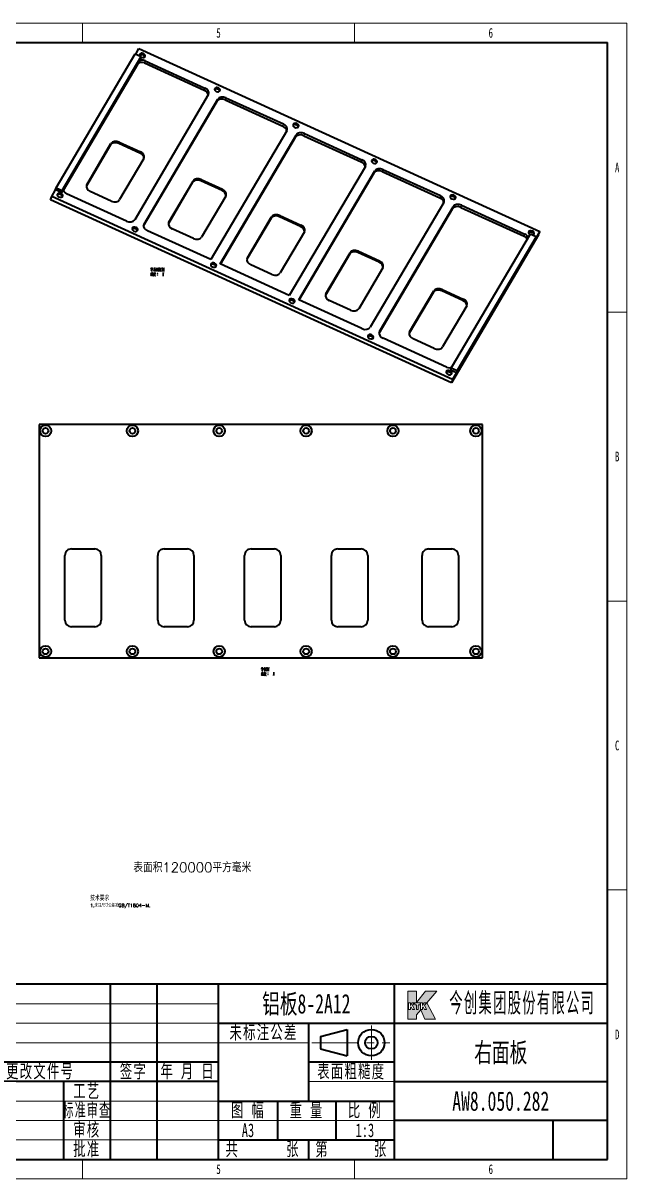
# Model space of a CAD drawing. Header units: millimetres. Extents: x -631 to 3210, y -446 to 2288.
# Drawn here: x 164 to 630, y 476 to 1366 of the extents above; entities that cross this region are included whole.
import ezdxf
from ezdxf.enums import TextEntityAlignment as Align

# ---------------------------------------------------------------- set-up
doc = ezdxf.new("R2010")
doc.units = ezdxf.units.MM
doc.linetypes.add('点画线', pattern=[18, 12, -2, 2, -2])
doc.layers.get('0').update_dxf_attribs({"lineweight": 18})
for name, color, linetype, lineweight in [('中心线层', 1, '点画线', 18), ('尺寸线层', 3, 'Continuous', 18), ('文本层', 3, 'Continuous', 18), ('粗实线层', 7, 'Continuous', 35), ('细实线层', 7, 'Continuous', 18), ('细线0层', 255, 'Continuous', 18)]:
    doc.layers.add(name, color=color, linetype=linetype, lineweight=lineweight)
doc.styles.add('_CAXA_TXTSTYLE_OVERRID_1', font='', dxfattribs={"width": 0.667, "height": 3.5})
doc.styles.get("Standard").update_dxf_attribs({"font": 'txt.shx', "bigfont": 'gbcbig.shx'})
doc.styles.add('标准', font='', dxfattribs={"width": 0.667})
doc.styles.get('_CAXA_TXTSTYLE_OVERRID_1').set_extended_font_data('仿宋')
doc.styles.get('标准').set_extended_font_data('宋体')

# ---------------------------------------------------------------- blocks, each defined once
blk = doc.blocks.new('*X2')
at = {"layer": '粗实线层'}
for p, q in [((-185, 143.5), (205, 143.5)), ((205, -143.5), (205, 143.5)), ((-185, -143.5), (205, -143.5))]:
    blk.add_line(p, q, dxfattribs=at)
at = {"layer": '细实线层'}
for p, q in [((-210, 148.5), (210, 148.5)), ((70, 148.5), (70, 143.5)), ((140, 148.5), (140, 143.5)), ((210, -148.5), (210, 148.5)), ((210, 148.5), (210, 143.5)), ((210, 74.25), (205, 74.25)), ((210, 0), (205, 0)), ((210, -74.25), (205, -74.25)), ((70, -148.5), (70, -143.5)), ((140, -148.5), (140, -143.5)), ((210, -148.5), (210, -143.5)), ((-210, -148.5), (210, -148.5)), ((210, -148.5), (205, -148.5))]:
    blk.add_line(p, q, dxfattribs=at)
at = {"layer": '尺寸线层', "style": '标准'}
for tag, height, width, p in [('T1', 2.5, 0.667, (-175, 146)), ('T2', 2.5, 0.667, (-105, 146)), ('T3', 2.5, 0.667, (-35, 146)), ('T4', 2.5, 0.667, (35, 146)), ('T5', 2.5, 0.667, (105, 146)), ('T6', 2.5, 0.667, (175, 146)), ('R1', 2.5, 0.667, (207.5, 111.38)), ('SQE', 3.5, 0.667, (-188.18, 80.99)), ('试制车间', 3.5, 0.28375, (-188.18, 73.99)), ('涂装车间（装配）', 3.5, 0.147264, (-188.18, 66.99)), ('涂装车间（涂装）', 3.5, 0.147264, (-188.18, 59.99)), ('国际内装车间', 3.5, 0.189302, (-188.18, 52.99)), ('地铁复合车间', 3.5, 0.186278, (-188.18, 46.02)), ('屏蔽门车间', 3.5, 0.225254, (-188.18, 39.14)), ('R2', 2.5, 0.667, (207.5, 37.12)), ('电器车间', 3.5, 0.292284, (-188.18, 32.21)), ('玻璃钢车间', 3.5, 0.225603, (-188.18, 25.29)), ('城轨内装车间', 3.5, 0.186278, (-188.18, 18.29)), ('不锈钢箱体车间', 3.5, 0.15932, (-188.18, 11.29)), ('门系统总装车间', 3.5, 0.161527, (-188.18, 4.29)), ('座椅厨房车间', 3.5, 0.186516, (-188.18, -2.71)), ('碳钢车间', 3.5, 0.28375, (-188.18, -9.71)), ('铝不锈钢车间', 3.5, 0.186397, (-188.18, -16.71)), ('风挡车间', 3.5, 0.284026, (-188.18, -23.71)), ('风道车间', 3.5, 0.284026, (-188.18, -30.71)), ('动车内装车间', 3.5, 0.186397, (-188.18, -37.71)), ('R3', 2.5, 0.667, (207.5, -37.12)), ('采购部', 3.5, 0.378308, (-188.18, -44.71)), ('检修服务部', 3.5, 0.223014, (-188.18, -51.71)), ('品管部', 3.5, 0.389426, (-188.18, -58.71)), ('生产保障部', 3.5, 0.223356, (-188.18, -65.71)), ('工业化部', 3.5, 0.281557, (-188.18, -72.71)), ('研发部', 3.5, 0.3788, (-188.18, -79.71)), ('旧底图总号', 3, 0.667, (-197.5, -100.5)), ('底图总号', 3, 0.667, (-197.5, -113.5)), ('R4', 2.5, 0.667, (207.5, -111.38)), ('签字', 3, 0.667, (-197.5, -126.5)), ('日期', 3, 0.667, (-197.5, -139.5)), ('B1', 2.5, 0.667, (-175, -146)), ('B2', 2.5, 0.667, (-105, -146)), ('B3', 2.5, 0.667, (-35, -146)), ('B4', 2.5, 0.667, (35, -146)), ('B5', 2.5, 0.667, (105, -146)), ('B6', 2.5, 0.667, (175, -146))]:
    blk.add_attdef(tag, text='', height=height, dxfattribs=dict(at, width=width)).set_placement(p, align=Align.MIDDLE_CENTER)
at = {"layer": '尺寸线层', "style": '标准', "width": 0.667}
blk.add_attdef('图号', text='', height=5.33, rotation=180, dxfattribs=at).set_placement((-160, 138.5), align=Align.MIDDLE_CENTER)
blk = doc.blocks.new('*X3')
at = {"layer": '粗实线层'}
h = blk.add_hatch(color=150, dxfattribs=at)
h.paths.add_polyline_path([(-51.35, 36.06), (-51.35, 40.67), (-51.35, 43.23), (-49.09, 43.23), (-49.09, 40.29), (-46.81, 43.23), (-43.85, 43.23), (-46.43, 40.25), (-44.22, 36.08), (-46.97, 36.08), (-48.02, 38.42), (-49.13, 37.14), (-49.13, 36.06)], flags=0)
h.paths.add_polyline_path([(-50.68, 39.59), (-50.67, 39.61), (-50.23, 40.23), (-49.58, 40.23), (-50.13, 39.6), (-49.61, 38.49), (-50.17, 38.49), (-50.49, 39.18), (-50.68, 38.97), (-50.68, 38.49), (-51.13, 38.49), (-51.13, 39.61), (-51.13, 40.23), (-50.68, 40.23), (-50.68, 39.61)], flags=0)
h.paths.add_polyline_path([(-49.12, 38.49), (-49.12, 39.61), (-49.12, 39.76), (-49.55, 39.76), (-49.55, 40.23), (-48.19, 40.23), (-48.19, 39.76), (-48.65, 39.76), (-48.65, 38.49)], flags=0)
h.paths.add_polyline_path([(-48.03, 38.49), (-48.03, 39.53), (-48.03, 40.23), (-47.58, 40.23), (-47.58, 39.59), (-47.13, 40.23), (-46.48, 40.23), (-47.03, 39.6), (-46.51, 38.49), (-47.07, 38.49), (-47.39, 39.18), (-47.58, 38.97), (-47.58, 38.49)], flags=0)
at = {"layer": '中心线层'}
for p, q in [((-60.71, 25.6), (-60.71, 34.4)), ((-75.97, 30), (-55.97, 30))]:
    blk.add_line(p, q, dxfattribs=at)
at = {"layer": '尺寸线层'}
for p, q in [((-100, 40), (-180, 40)), ((-100, 35), (-180, 35)), ((-100, 30), (-180, 30)), ((-100, 15), (-180, 15)), ((-54.87, 10), (-180, 10)), ((-100, 5), (-180, 5))]:
    blk.add_line(p, q, dxfattribs=at)
at = {"layer": '文本层', "color": 150}
for p, q in [((-51.35, 36.06), (-51.35, 43.23)), ((-51.35, 43.23), (-49.09, 43.23)), ((-49.09, 43.23), (-49.09, 40.29)), ((-49.09, 40.29), (-46.81, 43.23)), ((-46.81, 43.23), (-43.85, 43.23)), ((-46.43, 40.25), (-43.85, 43.23)), ((-51.13, 40.23), (-51.13, 38.49)), ((-51.13, 40.23), (-50.68, 40.23)), ((-50.68, 40.23), (-50.68, 39.59)), ((-50.68, 39.59), (-50.23, 40.23)), ((-50.68, 38.97), (-50.49, 39.18)), ((-50.68, 38.49), (-50.68, 38.97)), ((-50.49, 39.18), (-50.17, 38.49)), ((-50.23, 40.23), (-49.58, 40.23)), ((-50.13, 39.6), (-49.58, 40.23)), ((-49.61, 38.49), (-50.13, 39.6)), ((-49.55, 40.23), (-48.19, 40.23)), ((-49.55, 40.23), (-49.55, 39.76)), ((-49.55, 39.76), (-49.12, 39.76)), ((-49.12, 39.76), (-49.12, 38.49)), ((-48.65, 39.76), (-48.19, 39.76)), ((-48.65, 39.76), (-48.65, 38.49)), ((-48.19, 40.23), (-48.19, 39.76)), ((-48.03, 40.23), (-48.03, 38.49)), ((-48.03, 40.23), (-47.58, 40.23)), ((-47.58, 40.23), (-47.58, 39.59)), ((-47.58, 39.59), (-47.13, 40.23)), ((-47.58, 38.97), (-47.39, 39.18)), ((-47.58, 38.49), (-47.58, 38.97)), ((-47.39, 39.18), (-47.07, 38.49)), ((-47.13, 40.23), (-46.48, 40.23)), ((-47.03, 39.6), (-46.48, 40.23)), ((-46.51, 38.49), (-47.03, 39.6)), ((-46.43, 40.25), (-44.22, 36.08)), ((-51.35, 36.06), (-49.13, 36.06)), ((-51.13, 38.49), (-50.68, 38.49)), ((-50.17, 38.49), (-49.61, 38.49)), ((-49.13, 37.14), (-48.02, 38.42)), ((-49.13, 36.06), (-49.13, 37.14)), ((-49.12, 38.49), (-48.65, 38.49)), ((-48.03, 38.49), (-47.58, 38.49)), ((-48.02, 38.42), (-46.97, 36.08)), ((-47.07, 38.49), (-46.51, 38.49)), ((-46.97, 36.08), (-44.22, 36.08))]:
    blk.add_line(p, q, dxfattribs=at)
at = {"layer": '文本层'}
blk.add_line((-49.13, 36.06), (-49.13, 36.06), dxfattribs=at)
at = {"layer": '粗实线层'}
for p, q in [((0, 45), (-180, 45)), ((-127.87, 45), (-127.87, 0)), ((-115.87, 45), (-115.87, 0)), ((-100, 0), (-100, 45)), ((-54.87, 45), (-54.87, 0)), ((0, 0), (0, 45)), ((-100, 35), (0, 35)), ((-76.87, 35), (-76.87, 15)), ((-73.79, 31.6), (-66.89, 33.4)), ((-66.89, 33.4), (-66.89, 26.6)), ((-73.79, 31.6), (-73.79, 28.4)), ((-73.79, 28.4), (-66.89, 26.6)), ((-100, 25), (-180, 25)), ((-54.87, 25), (-76.87, 25)), ((-100, 20), (-180, 20)), ((-139.87, 20), (-139.87, 0)), ((-54.87, 20), (0, 20)), ((-100, 15), (-54.87, 15)), ((-84.87, 15), (-84.87, 5)), ((-69.87, 15), (-69.87, 5)), ((0, 10), (-54.87, 10)), ((-14.04, 10), (-14.04, 0)), ((-100, 5), (-54.87, 5)), ((-76.87, 5), (-76.87, 0)), ((-180, 0), (0, 0))]:
    blk.add_line(p, q, dxfattribs=at)
for radius in [3.4, 1.6]:
    blk.add_circle((-60.71, 30), radius, dxfattribs=at)
at = {"layer": '细线0层'}
for p, q in [((-100, 30), (-76.87, 30)), ((-54.87, 20), (-76.87, 20))]:
    blk.add_line(p, q, dxfattribs=at)
at = {"layer": '尺寸线层', "insert": (-21.9, 40), "char_height": 5, "width": 42.792, "attachment_point": 5, "style": '_CAXA_TXTSTYLE_OVERRID_1'}
blk.add_mtext('\\T1.1;{\\W0.5;\\C150;今创集团股份有限公司}', dxfattribs=at)
at = {"layer": '尺寸线层', "char_height": 3.5, "attachment_point": 5, "style": '标准'}
for s, insert, width, line_spacing_factor in [('\\T1.1;\\W0.667;未标注公差', (-88.43, 32.5), 38.5655, 0.921667), ('\\T1.1;\\W0.667;更改文件号', (-145.87, 22.5), 60.012, 0.917778), ('\\T1.1;\\W0.667;签字', (-121.87, 22.5), 20.004, 0.921667), ('\\T1.1;\\W0.667;年 月 日', (-107.93, 22.5), 26.4475, 0.921667), ('\\T1.1;\\W0.667;表面粗糙度', (-65.87, 22.5), 36.674, 0.921667), ('\\T1.1;\\W0.667;工艺', (-133.87, 17.5), 20.004, 0.847778), ('\\T1.1;\\W0.667;图 幅', (-92.43, 12.5), 25.2295, 0.917778), ('\\T1.1;\\W0.667;重 量', (-77.37, 12.5), 25.005, 0.875), ('\\T1.1;\\W0.667;比 例', (-62.37, 12.5), 25.005, 0.902222), ('\\T1.1;\\W0.667;审核', (-133.87, 7.5), 20.004, 0.925556), ('\\T1.1;\\W0.667;共', (-96.46, 2.5), 11.8108, 0.902222), ('\\T1.1;\\W0.667;张', (-80.87, 2.5), 13.336, 0.894444), ('\\T1.1;\\W0.667;第', (-73.37, 2.5), 11.669, 0.913889), ('\\T1.1;\\W0.667;张', (-58.31, 2.5), 11.4846, 0.894444)]:
    blk.add_mtext(s, dxfattribs=dict(at, insert=insert, width=width, line_spacing_factor=line_spacing_factor))
at = {"layer": '尺寸线层', "linetype": 'Continuous', "char_height": 3.5, "attachment_point": 5, "style": '标准'}
for s, insert, width, line_spacing_factor in [('\\T1.1;\\W0.594321;标准审查', (-133.87, 12.5), 19.1319, 0.917778), ('\\T1.1;\\W0.667;批准', (-133.87, 2.5), 20.004, 0.91)]:
    blk.add_mtext(s, dxfattribs=dict(at, insert=insert, width=width, line_spacing_factor=line_spacing_factor))
at = {"layer": '尺寸线层', "style": '标准'}
for tag, height, width, p in [('KTK版本4', 3.34, 0.37182, (-176, 42.5)), ('处数4', 3.36, 0.62988, (-167.93, 42.5)), ('更改文件号4', 3.36, 0.667, (-145.87, 42.5)), ('签字4', 3.34, 0.667, (-121.87, 42.5)), ('年月日4', 3.34, 0.667, (-107.93, 42.5)), ('材料', 5, 0.667, (-77.43, 40)), ('KTK版本3', 3.34, 0.374264, (-176, 37.5)), ('处数3', 3.36, 0.636828, (-167.93, 37.5)), ('更改文件号3', 3.36, 0.667, (-145.87, 37.5)), ('签字3', 3.34, 0.667, (-121.87, 37.5)), ('年月日3', 3.34, 0.667, (-107.93, 37.5)), ('KTK版本2', 3.34, 0.374264, (-176, 32.5)), ('处数2', 3.36, 0.636828, (-167.93, 32.5)), ('更改文件号2', 3.36, 0.667, (-145.87, 32.5)), ('签字2', 3.34, 0.667, (-121.87, 32.5)), ('年月日2', 3.34, 0.667, (-107.93, 32.5)), ('名称', 5, 0.667, (-27.43, 27.5)), ('KTK版本', 3.34, 0.429424, (-176, 27.5)), ('处数1', 3.36, 0.647024, (-167.93, 27.5)), ('更改文件号1', 3.36, 0.667, (-145.87, 27.5)), ('签字1', 3.34, 0.667, (-121.87, 27.5)), ('年月日1', 3.34, 0.667, (-107.93, 27.5)), ('设计', 3.47, 0.667, (-161.87, 17.5)), ('设计日期', 3.5, 0.667, (-147.87, 17.5)), ('工艺', 3.5, 0.667, (-121.87, 17.5)), ('工艺日期', 3.41, 0.667, (-107.93, 17.5)), ('图号', 5, 0.667, (-27.43, 15)), ('校核', 3.5, 0.667, (-161.87, 12.5)), ('校核日期', 3.33, 0.667, (-147.87, 12.5)), ('标准审核', 3.33, 0.594979, (-121.87, 12.5)), ('标准审核日期', 3.33, 0.525265, (-107.93, 12.5)), ('焊接审核', 3.25, 0.602894, (-161.87, 7.5)), ('焊接审核日期', 3.25, 0.538358, (-147.87, 7.5)), ('审核', 3.33, 0.667, (-121.87, 7.5)), ('审核日期', 3.33, 0.667, (-107.93, 7.5)), ('图幅', 3.36, 0.667, (-92.43, 7.5)), ('重量', 3.5, 0.667, (-77.37, 7.5)), ('比例', 3.41, 0.667, (-62.37, 7.5)), ('原图号', 5, 0.667, (-34.45, 5.12)), ('客户版本', 5, 0.462605, (-7.02, 5)), ('粘接审核', 3.25, 0.602894, (-161.87, 2.5)), ('粘接审核日期', 3.25, 0.538358, (-147.87, 2.5)), ('批准', 3.38, 0.667, (-121.87, 2.5)), ('批准日期', 3.37, 0.667, (-107.93, 2.5)), ('共几张', 3.38, 0.512128, (-88.89, 2.5)), ('第几张', 3.36, 0.521411, (-65.81, 2.5))]:
    blk.add_attdef(tag, text='', height=height, dxfattribs=dict(at, width=width)).set_placement(p, align=Align.MIDDLE_CENTER)

msp = doc.modelspace()

# ---------------------------------------------------------------- linework, layer by layer
at = {"color": 7, "lineweight": 35, "ltscale": 0.122495}
msp.add_line((251.079, 1342.586), (253.569, 1346.806), dxfattribs=at)
at = {"color": 7, "lineweight": 35}
for p, q in [((253.569, 1346.806), (562.742, 1205.819)), ((189.834, 1239.563), (250.727, 1342.746)), ((194.354, 1237.502), (255.247, 1340.685)), ((258.343, 1337.398), (304.448, 1316.374)), ((195.411, 1237.778), (252.713, 1334.877)), ((257.824, 1335.76), (303.928, 1314.736)), ((307.1, 1311.147), (250.316, 1214.927)), ((257.178, 1210.244), (313.813, 1306.211)), ((257.549, 1211.629), (314.333, 1307.849)), ((320.201, 1307.315), (364.497, 1287.115)), ((320.72, 1308.953), (365.017, 1288.754)), ((367.669, 1283.527), (309.018, 1184.142)), ((316.25, 1180.844), (374.901, 1280.229)), ((316.602, 1180.683), (374.381, 1278.591)), ((380.77, 1279.695), (425.066, 1259.495)), ((381.289, 1281.333), (425.586, 1261.133)), ((231.731, 1272.622), (213.052, 1240.971)), ((213.364, 1241.954), (232.043, 1273.605)), ((257.355, 1262.062), (238.676, 1230.411)), ((428.238, 1255.907), (369.586, 1156.522)), ((376.818, 1153.224), (435.47, 1252.609)), ((377.171, 1153.063), (434.951, 1250.971)), ((441.338, 1252.075), (485.635, 1231.875)), ((441.858, 1253.713), (486.155, 1233.513)), ((295.012, 1243.765), (276.333, 1212.114)), ((276.645, 1213.097), (295.324, 1244.748)), ((494.667, 1089.253), (185.494, 1230.24)), ((495.498, 1091.874), (186.326, 1232.861)), ((243.929, 1213.823), (197.824, 1234.848)), ((320.636, 1233.206), (301.957, 1201.554)), ((488.807, 1228.287), (432.024, 1132.067)), ((438.885, 1127.383), (495.52, 1223.351)), ((439.255, 1128.769), (496.039, 1224.989)), ((501.907, 1224.455), (550.724, 1202.194)), ((502.427, 1226.093), (551.244, 1203.832)), ((355.581, 1216.145), (336.902, 1184.494)), ((337.214, 1185.477), (355.893, 1217.128)), ((309.018, 1184.142), (260.201, 1206.403)), ((381.205, 1205.585), (362.526, 1173.934)), ((555.379, 1203.821), (494.486, 1100.637)), ((561.911, 1203.198), (494.667, 1089.253)), ((559.899, 1201.76), (499.006, 1098.576)), ((416.15, 1188.525), (397.471, 1156.874)), ((397.783, 1157.857), (416.461, 1189.508)), ((369.586, 1156.522), (316.25, 1180.844)), ((441.774, 1177.965), (423.095, 1146.314)), ((480.787, 1159.05), (462.108, 1127.398)), ((462.42, 1128.381), (481.099, 1160.033)), ((425.635, 1130.963), (376.818, 1153.224)), ((506.411, 1148.49), (487.732, 1116.838)), ((490.724, 1101.281), (441.908, 1123.542)), ((518.557, 1057.163), (176.557, 1057.163)), ((176.557, 1057.163), (176.557, 877.163)), ((518.557, 877.163), (518.557, 1057.163)), ((196.557, 906.163), (196.557, 956.163)), ((224.557, 956.163), (224.557, 906.163)), ((268.057, 906.163), (268.057, 956.163)), ((296.057, 956.163), (296.057, 906.163)), ((335.057, 906.163), (335.057, 956.163)), ((363.057, 956.163), (363.057, 906.163)), ((402.057, 906.163), (402.057, 956.163)), ((430.057, 956.163), (430.057, 906.163)), ((472.057, 906.163), (472.057, 956.163)), ((500.057, 956.163), (500.057, 906.163)), ((176.557, 877.163), (518.557, 877.163))]:
    msp.add_line(p, q, dxfattribs=at)
at = {"color": 7, "lineweight": 35, "ltscale": 0.124207}
for p, q in [((250.727, 1342.746), (255.247, 1340.685)), ((193.835, 1235.864), (189.314, 1237.925))]:
    msp.add_line(p, q, dxfattribs=at)
at = {"color": 7, "lineweight": 13, "ltscale": 0.042963}
for p, q in [((253.233, 1336.515), (252.713, 1334.877)), ((381.289, 1281.333), (380.77, 1279.695)), ((434.951, 1250.971), (435.47, 1252.609)), ((441.858, 1253.713), (441.338, 1252.075)), ((485.635, 1231.875), (486.155, 1233.513)), ((495.52, 1223.351), (496.039, 1224.989)), ((502.427, 1226.093), (501.907, 1224.455)), ((550.724, 1202.194), (551.244, 1203.832))]:
    msp.add_line(p, q, dxfattribs=at)
at = {"color": 7, "lineweight": 35, "ltscale": 0.073502}
msp.add_line((254.727, 1339.047), (253.233, 1336.515), dxfattribs=at)
at = {"color": 7, "lineweight": 35, "ltscale": 0.042966}
for p, q in [((255.247, 1340.685), (254.727, 1339.047)), ((189.314, 1237.925), (189.834, 1239.563))]:
    msp.add_line(p, q, dxfattribs=at)
at = {"color": 7, "lineweight": 13, "ltscale": 0.042962}
for p, q in [((258.343, 1337.398), (257.824, 1335.76)), ((320.72, 1308.953), (320.201, 1307.315)), ((425.066, 1259.495), (425.586, 1261.133))]:
    msp.add_line(p, q, dxfattribs=at)
at = {"color": 7, "lineweight": 13, "ltscale": 0.042966}
for p, q in [((303.928, 1314.736), (304.448, 1316.374)), ((313.813, 1306.211), (314.333, 1307.849)), ((364.497, 1287.115), (365.017, 1288.754)), ((374.381, 1278.591), (374.901, 1280.229))]:
    msp.add_line(p, q, dxfattribs=at)
at = {"color": 7, "lineweight": 13, "ltscale": 0.025776}
for p, q in [((238.431, 1274.709), (238.119, 1273.726)), ((213.364, 1241.954), (213.052, 1240.971)), ((317.984, 1238.432), (317.672, 1237.449)), ((355.893, 1217.128), (355.581, 1216.145)), ((378.553, 1210.812), (378.241, 1209.829)), ((416.461, 1189.508), (416.15, 1188.525)), ((439.122, 1183.191), (438.81, 1182.209)), ((487.486, 1161.137), (487.175, 1160.154))]:
    msp.add_line(p, q, dxfattribs=at)
at = {"color": 7, "lineweight": 35, "ltscale": 0.447112}
for p, q in [((238.431, 1274.709), (254.703, 1267.289)), ((317.672, 1237.449), (301.4, 1244.869)), ((301.711, 1245.852), (317.984, 1238.432)), ((232.289, 1229.307), (216.016, 1236.728)), ((378.241, 1209.829), (361.969, 1217.249)), ((295.569, 1200.45), (279.297, 1207.871)), ((438.81, 1182.209), (422.538, 1189.629)), ((356.138, 1172.83), (339.866, 1180.25)), ((487.486, 1161.137), (503.759, 1153.716)), ((481.344, 1115.735), (465.072, 1123.155))]:
    msp.add_line(p, q, dxfattribs=at)
at = {"color": 7, "lineweight": 13, "ltscale": 0.02578}
for p, q in [((232.043, 1273.605), (231.731, 1272.622)), ((254.703, 1267.289), (254.391, 1266.306)), ((295.324, 1244.748), (295.012, 1243.765)), ((276.333, 1212.114), (276.645, 1213.097)), ((362.281, 1218.232), (361.969, 1217.249)), ((336.902, 1184.494), (337.214, 1185.477)), ((422.85, 1190.612), (422.538, 1189.629)), ((481.099, 1160.033), (480.787, 1159.05)), ((397.471, 1156.874), (397.783, 1157.857)), ((503.759, 1153.716), (503.447, 1152.733))]:
    msp.add_line(p, q, dxfattribs=at)
at = {"color": 7, "lineweight": 35, "ltscale": 0.447101}
for p, q in [((254.391, 1266.306), (238.119, 1273.726)), ((362.281, 1218.232), (378.553, 1210.812)), ((422.85, 1190.612), (439.122, 1183.191)), ((503.447, 1152.733), (487.175, 1160.154)), ((416.707, 1145.21), (400.435, 1152.63))]:
    msp.add_line(p, q, dxfattribs=at)
at = {"color": 7, "lineweight": 35, "ltscale": 0.124195}
for p, q in [((189.834, 1239.563), (194.354, 1237.502)), ((559.899, 1201.76), (555.379, 1203.821)), ((498.487, 1096.938), (493.967, 1098.999)), ((494.486, 1100.637), (499.006, 1098.576))]:
    msp.add_line(p, q, dxfattribs=at)
at = {"color": 7, "lineweight": 35, "ltscale": 0.091877}
msp.add_line((195.702, 1239.029), (193.835, 1235.864), dxfattribs=at)
at = {"color": 7, "lineweight": 13, "ltscale": 0.023928}
msp.add_line((195.413, 1238.117), (195.702, 1239.029), dxfattribs=at)
at = {"color": 7, "lineweight": 13, "ltscale": 0.025777}
for p, q in [((301.711, 1245.852), (301.4, 1244.869)), ((462.108, 1127.398), (462.42, 1128.381))]:
    msp.add_line(p, q, dxfattribs=at)
at = {"color": 7, "lineweight": 35, "ltscale": 0.068742}
for p, q in [((185.494, 1230.24), (186.326, 1232.861)), ((561.911, 1203.198), (562.742, 1205.819))]:
    msp.add_line(p, q, dxfattribs=at)
at = {"color": 7, "lineweight": 35, "ltscale": 0.147004}
msp.add_line((186.326, 1232.861), (189.314, 1237.925), dxfattribs=at)
at = {"color": 7, "lineweight": 35, "ltscale": 0.042963}
for p, q in [((193.835, 1235.864), (194.354, 1237.502)), ((559.38, 1200.122), (559.899, 1201.76)), ((494.486, 1100.637), (493.967, 1098.999)), ((499.006, 1098.576), (498.487, 1096.938))]:
    msp.add_line(p, q, dxfattribs=at)
at = {"color": 7, "lineweight": 13, "ltscale": 0.029908}
msp.add_line((257.549, 1211.629), (257.187, 1210.489), dxfattribs=at)
at = {"color": 7, "lineweight": 35, "ltscale": 0.165385}
msp.add_line((562.742, 1205.819), (559.38, 1200.122), dxfattribs=at)
at = {"color": 7, "lineweight": 13, "ltscale": 0.029909}
msp.add_line((439.255, 1128.769), (438.894, 1127.628), dxfattribs=at)
at = {"color": 7, "lineweight": 35, "ltscale": 0.14701}
msp.add_line((498.487, 1096.938), (495.498, 1091.874), dxfattribs=at)
at = {"color": 7, "lineweight": 35, "ltscale": 0.068739}
msp.add_line((495.498, 1091.874), (494.667, 1089.253), dxfattribs=at)
at = {"color": 7, "lineweight": 35, "ltscale": 0.45}
for p, q in [((201.557, 961.163), (219.557, 961.163)), ((273.057, 961.163), (291.057, 961.163)), ((340.057, 961.163), (358.057, 961.163)), ((407.057, 961.163), (425.057, 961.163)), ((477.057, 961.163), (495.057, 961.163)), ((219.557, 901.163), (201.557, 901.163)), ((291.057, 901.163), (273.057, 901.163)), ((358.057, 901.163), (340.057, 901.163)), ((425.057, 901.163), (407.057, 901.163)), ((495.057, 901.163), (477.057, 901.163))]:
    msp.add_line(p, q, dxfattribs=at)
at = {"color": 7, "lineweight": 13}
for points in [[(263.087, 1178.054), (262.561, 1176.969)], [(264.347, 1176.514), (262.561, 1176.269)], [(262.877, 1177.599), (263.472, 1177.704)], [(262.982, 1176.759), (263.996, 1176.899)], [(263.226, 1177.109), (263.017, 1177.599)], [(263.752, 1178.054), (263.402, 1177.074)], [(263.472, 1176.409), (263.472, 1177.109)], [(263.612, 1177.599), (264.277, 1177.704)], [(263.752, 1177.599), (263.962, 1177.144)], [(263.752, 1176.339), (263.752, 1174.939)], [(264.767, 1177.319), (265.712, 1177.424)], [(264.907, 1176.304), (265.607, 1176.409)], [(265.397, 1178.054), (264.976, 1176.339)], [(265.327, 1176.969), (265.327, 1174.974)], [(265.782, 1175.149), (265.782, 1176.934)], [(265.782, 1176.724), (266.587, 1176.829)], [(265.922, 1176.059), (266.447, 1176.129)], [(266.237, 1177.984), (266.202, 1176.654), (266.166, 1175.324)], [(266.621, 1176.899), (266.552, 1175.149)], [(267.007, 1177.109), (267.287, 1176.724)], [(267.182, 1177.949), (267.427, 1177.459)], [(267.496, 1176.864), (267.217, 1175.289)], [(267.706, 1175.849), (267.706, 1177.809)], [(267.706, 1177.564), (268.267, 1177.634)], [(267.987, 1177.214), (267.916, 1176.094)], [(268.267, 1177.774), (268.267, 1175.884)], [(268.547, 1175.954), (268.547, 1177.459)], [(268.827, 1178.054), (268.827, 1176.514), (268.827, 1174.974)], [(269.807, 1177.319), (269.632, 1176.829), (269.142, 1176.094)], [(269.177, 1177.109), (269.737, 1177.179)], [(269.456, 1177.984), (269.737, 1177.564)], [(269.632, 1176.829), (269.632, 1175.044)], [(269.632, 1176.654), (269.947, 1176.339)], [(270.226, 1177.949), (270.226, 1176.269)], [(270.892, 1177.774), (270.226, 1177.704)], [(270.436, 1176.304), (270.262, 1175.674)], [(270.541, 1177.354), (270.436, 1176.304)], [(270.577, 1175.324), (270.577, 1176.409)], [(270.822, 1176.199), (270.892, 1177.879)], [(271.662, 1177.984), (271.662, 1176.514), (271.662, 1175.009)], [(271.662, 1177.949), (271.662, 1176.549), (271.662, 1175.149)], [(273.132, 1177.809), (271.662, 1177.669)], [(271.732, 1176.059), (272.222, 1176.479)], [(272.432, 1177.529), (271.871, 1176.724)], [(272.186, 1176.969), (272.887, 1176.234)], [(272.222, 1177.179), (272.677, 1177.249)], [(272.222, 1176.479), (272.432, 1176.759)], [(272.291, 1176.269), (272.537, 1175.989)], [(272.432, 1176.759), (272.782, 1177.389)], [(272.887, 1176.234), (273.061, 1176.269)], [(273.097, 1175.184), (273.097, 1176.549), (273.132, 1177.949)], [(262.492, 1171.789), (263.192, 1172.174)], [(262.947, 1173.224), (262.527, 1173.084)], [(263.017, 1174.239), (262.561, 1173.154)], [(262.597, 1172.454), (263.121, 1172.629)], [(263.087, 1173.469), (262.632, 1172.454)], [(262.737, 1175.779), (264.101, 1175.954)], [(263.402, 1172.944), (263.087, 1172.454)], [(263.121, 1175.779), (263.262, 1175.289)], [(263.331, 1173.924), (263.226, 1173.364)], [(263.331, 1173.784), (264.382, 1173.924)], [(263.577, 1173.504), (263.402, 1172.944)], [(263.752, 1174.974), (263.752, 1174.939), (263.436, 1175.219)], [(263.436, 1173.014), (263.436, 1171.299)], [(263.647, 1173.224), (264.347, 1173.329)], [(263.717, 1174.414), (263.892, 1174.029)], [(263.717, 1172.804), (263.752, 1171.404)], [(263.717, 1172.699), (264.242, 1172.769)], [(263.752, 1172.139), (264.137, 1172.209)], [(264.206, 1171.649), (263.787, 1171.579)], [(263.962, 1173.259), (263.892, 1172.699)], [(264.277, 1172.874), (264.206, 1171.474)], [(264.416, 1174.029), (264.277, 1173.574)], [(265.186, 1173.644), (265.081, 1172.734), (264.976, 1172.314), (264.662, 1171.439)], [(265.642, 1175.919), (264.697, 1175.604)], [(264.697, 1173.574), (265.746, 1173.714)], [(265.502, 1173.154), (265.397, 1172.314), (265.257, 1171.474), (265.047, 1171.754)], [(265.117, 1172.979), (265.502, 1173.049)], [(265.186, 1174.484), (265.291, 1173.924)], [(265.887, 1171.894), (265.502, 1171.369)], [(265.887, 1173.154), (265.712, 1172.594)], [(265.782, 1175.289), (266.552, 1175.359)], [(265.817, 1172.909), (266.377, 1171.474)], [(266.027, 1173.784), (265.887, 1173.154)], [(266.166, 1172.524), (265.887, 1171.894)], [(265.956, 1173.399), (266.657, 1173.539)], [(266.097, 1174.519), (266.027, 1173.784)], [(266.377, 1173.469), (266.166, 1172.524)], [(266.377, 1171.474), (266.692, 1171.474)], [(267.217, 1175.289), (267.007, 1175.709)], [(267.322, 1174.974), (267.742, 1175.464)], [(267.706, 1173.609), (268.092, 1173.609)], [(267.706, 1172.349), (268.092, 1172.349)], [(267.742, 1175.464), (267.916, 1176.094)], [(267.742, 1173.714), (268.057, 1173.714)], [(267.742, 1173.469), (268.057, 1173.469)], [(267.742, 1172.454), (268.057, 1172.454)], [(267.742, 1172.209), (268.057, 1172.209)], [(268.337, 1175.219), (267.987, 1175.744)], [(268.827, 1174.974), (268.512, 1175.429)], [(269.737, 1175.044), (270.017, 1175.324)], [(270.017, 1175.324), (270.262, 1175.674)], [(270.717, 1175.219), (270.577, 1175.324)], [(271.137, 1175.219), (270.717, 1175.219)], [(271.137, 1175.849), (271.137, 1175.219)], [(271.662, 1175.254), (273.027, 1175.359)], [(272.152, 1174.344), (272.047, 1172.944), (271.942, 1171.544)], [(272.152, 1173.609), (272.537, 1173.609)], [(272.152, 1172.349), (272.537, 1172.349)], [(272.186, 1175.884), (272.537, 1175.499)], [(272.186, 1173.714), (272.502, 1173.714)], [(272.186, 1173.469), (272.502, 1173.469)], [(272.186, 1172.454), (272.502, 1172.454)], [(272.186, 1172.209), (272.502, 1172.209)], [(272.746, 1174.344), (272.642, 1172.944), (272.537, 1171.544)], [(273.097, 1175.079), (273.097, 1175.184), (273.027, 1175.359)], [(347.732, 868.623), (348.467, 868.903)], [(348.222, 865.123), (347.802, 864.983)], [(348.292, 866.138), (347.837, 865.053)], [(347.872, 864.353), (348.397, 864.528)], [(348.362, 865.368), (347.907, 864.353)], [(347.942, 869.288), (348.467, 869.428)], [(348.292, 868.448), (348.292, 866.803)], [(348.292, 868.273), (349.132, 868.343)], [(348.292, 867.853), (348.957, 867.923)], [(348.292, 867.538), (348.957, 867.608)], [(348.677, 864.843), (348.362, 864.353)], [(348.467, 869.883), (348.467, 868.553)], [(348.607, 865.823), (348.502, 865.263)], [(348.607, 865.683), (349.657, 865.823)], [(348.852, 865.403), (348.677, 864.843)], [(348.712, 864.913), (348.712, 863.198)], [(348.852, 869.883), (348.852, 868.798)], [(349.412, 869.603), (348.852, 869.078)], [(348.852, 868.798), (348.957, 868.658)], [(349.132, 866.838), (348.852, 867.083)], [(348.922, 865.123), (349.622, 865.228)], [(348.957, 868.658), (349.657, 868.693)], [(348.992, 866.313), (349.167, 865.928)], [(348.992, 864.703), (349.027, 863.303)], [(348.992, 864.598), (349.517, 864.668)], [(349.132, 868.413), (349.132, 866.838)], [(349.237, 865.158), (349.167, 864.598)], [(349.552, 864.773), (349.482, 863.373)], [(349.692, 865.928), (349.552, 865.473)], [(349.657, 868.693), (349.622, 869.183)], [(350.602, 869.218), (350.427, 868.728), (349.937, 867.993)], [(350.462, 865.543), (350.357, 864.633), (350.252, 864.213), (349.937, 863.338)], [(349.972, 869.008), (350.532, 869.078)], [(349.972, 865.473), (351.022, 865.613)], [(350.252, 869.883), (350.532, 869.463)], [(350.777, 865.053), (350.672, 864.213), (350.532, 863.373), (350.322, 863.653)], [(350.392, 864.878), (350.777, 864.948)], [(350.427, 868.728), (350.427, 866.943)], [(350.427, 868.553), (350.742, 868.238)], [(350.462, 866.383), (350.567, 865.823)], [(350.532, 866.943), (350.812, 867.223)], [(350.812, 867.223), (351.057, 867.573)], [(351.162, 865.053), (350.987, 864.493)], [(351.022, 869.848), (351.022, 868.168)], [(351.687, 869.673), (351.022, 869.603)], [(351.232, 868.203), (351.057, 867.573)], [(351.092, 864.808), (351.652, 863.373)], [(351.302, 865.683), (351.162, 865.053)], [(351.442, 864.423), (351.162, 863.793)], [(351.337, 869.253), (351.232, 868.203)], [(351.232, 865.298), (351.932, 865.438)], [(351.372, 866.418), (351.302, 865.683)], [(351.372, 867.223), (351.372, 868.308)], [(351.512, 867.118), (351.372, 867.223)], [(351.652, 865.368), (351.442, 864.423)], [(351.932, 867.118), (351.512, 867.118)], [(351.617, 868.098), (351.687, 869.778)], [(351.932, 867.748), (351.932, 867.118)], [(352.457, 869.883), (352.457, 868.413), (352.457, 866.908)], [(352.457, 869.848), (352.457, 868.448), (352.457, 867.048)], [(353.927, 869.708), (352.457, 869.568)], [(352.457, 867.153), (353.822, 867.258)], [(352.527, 867.958), (353.017, 868.378)], [(353.227, 869.428), (352.667, 868.623)], [(352.982, 868.868), (353.682, 868.133)], [(352.982, 867.783), (353.332, 867.398)], [(352.982, 865.508), (353.367, 865.508)], [(353.017, 869.078), (353.472, 869.148)], [(353.017, 868.378), (353.227, 868.658)], [(353.017, 865.613), (353.332, 865.613)], [(353.017, 865.368), (353.332, 865.368)], [(353.017, 864.353), (353.332, 864.353)], [(353.087, 868.168), (353.332, 867.888)], [(353.227, 868.658), (353.577, 869.288)], [(353.682, 868.133), (353.857, 868.168)], [(353.892, 866.978), (353.892, 867.083), (353.822, 867.258)], [(353.892, 867.083), (353.892, 868.448), (353.927, 869.848)], [(357.427, 866.243), (357.322, 864.843), (357.217, 863.443)], [(357.427, 865.508), (357.812, 865.508)], [(357.462, 865.613), (357.777, 865.613)], [(357.462, 865.368), (357.777, 865.368)], [(357.462, 864.353), (357.777, 864.353)], [(358.022, 866.243), (357.917, 864.843), (357.812, 863.443)], [(347.767, 863.688), (348.467, 864.073)], [(349.027, 864.038), (349.412, 864.108)], [(349.482, 863.548), (349.062, 863.478)], [(351.162, 863.793), (350.777, 863.268)], [(351.652, 863.373), (351.967, 863.373)], [(352.982, 864.248), (353.367, 864.248)], [(353.017, 864.108), (353.332, 864.108)], [(357.427, 864.248), (357.812, 864.248)], [(357.462, 864.108), (357.777, 864.108)]]:
    msp.add_lwpolyline(points, dxfattribs=at)
for points in [[(267.811, 1173.399), (267.987, 1173.399), (268.092, 1173.504), (268.092, 1173.679), (267.987, 1173.784), (267.811, 1173.784), (267.706, 1173.679), (267.706, 1173.504)], [(267.811, 1172.139), (267.987, 1172.139), (268.092, 1172.244), (268.092, 1172.419), (267.987, 1172.524), (267.811, 1172.524), (267.706, 1172.419), (267.706, 1172.244)], [(272.257, 1173.399), (272.432, 1173.399), (272.537, 1173.504), (272.537, 1173.679), (272.432, 1173.784), (272.257, 1173.784), (272.152, 1173.679), (272.152, 1173.504)], [(272.257, 1172.139), (272.432, 1172.139), (272.537, 1172.244), (272.537, 1172.419), (272.432, 1172.524), (272.257, 1172.524), (272.152, 1172.419), (272.152, 1172.244)], [(353.087, 865.298), (353.262, 865.298), (353.367, 865.403), (353.367, 865.578), (353.262, 865.683), (353.087, 865.683), (352.982, 865.578), (352.982, 865.403)], [(353.087, 864.038), (353.262, 864.038), (353.367, 864.143), (353.367, 864.318), (353.262, 864.423), (353.087, 864.423), (352.982, 864.318), (352.982, 864.143)], [(357.532, 865.298), (357.707, 865.298), (357.812, 865.403), (357.812, 865.578), (357.707, 865.683), (357.532, 865.683), (357.427, 865.578), (357.427, 865.403)], [(357.532, 864.038), (357.707, 864.038), (357.812, 864.143), (357.812, 864.318), (357.707, 864.423), (357.532, 864.423), (357.427, 864.318), (357.427, 864.143)]]:
    msp.add_lwpolyline(points, close=True, dxfattribs=at)
at = {"color": 7, "lineweight": 35}
for centre, radius in [((181.557, 1052.163), 4.35), ((181.557, 1052.163), 2.25), ((248.557, 1052.163), 4.35), ((248.557, 1052.163), 2.25), ((315.557, 1052.163), 4.35), ((315.557, 1052.163), 2.25), ((382.557, 1052.163), 4.35), ((382.557, 1052.163), 2.25), ((449.557, 1052.163), 4.35), ((449.557, 1052.163), 2.25), ((513.557, 1052.163), 4.35), ((513.557, 1052.163), 2.25), ((181.557, 882.163), 4.35), ((181.557, 882.163), 2.25), ((248.557, 882.163), 4.35), ((248.557, 882.163), 2.25), ((315.557, 882.163), 4.35), ((315.557, 882.163), 2.25), ((382.557, 882.163), 4.35), ((382.557, 882.163), 2.25), ((449.557, 882.163), 4.35), ((449.557, 882.163), 2.25), ((513.557, 882.163), 4.35), ((513.557, 882.163), 2.25)]:
    msp.add_circle(centre, radius, dxfattribs=at)
for centre, radius, start, end in [((256.617, 1342.868), 2.982, 239.886547, 245.507233), ((312.414, 1309.947), 5.916, 65.445015, 86.318633), ((372.982, 1282.327), 5.916, 65.445015, 86.318633), ((425.943, 1257.264), 2.666, 329.401125, 342.369695), ((197.538, 1237.943), 2.133, 149.401181, 162.370754), ((494.12, 1227.087), 5.916, 65.445015, 86.318633), ((248.918, 1202.377), 5.87, 65.376057, 89.572631), ((259.843, 1210.272), 2.666, 149.401126, 162.369702), ((309.487, 1174.757), 5.87, 65.376057, 89.572631), ((430.625, 1119.516), 5.87, 65.376057, 89.572631), ((441.55, 1127.412), 2.666, 149.401126, 162.369702), ((201.557, 956.163), 5, 90.000003, 180.000008), ((219.557, 956.163), 5, 360, 90), ((273.057, 956.163), 5, 90.000003, 180.000008), ((291.057, 956.163), 5, 360, 90), ((340.057, 956.163), 5, 90.000003, 180.000008), ((358.057, 956.163), 5, 360, 90), ((407.057, 956.163), 5, 90.000003, 180.000008), ((425.057, 956.163), 5, 0, 90), ((477.057, 956.163), 5, 90.000003, 180.000008), ((495.057, 956.163), 5, 360, 90), ((201.557, 906.163), 5, 180.000005, 270), ((219.557, 906.163), 5, 269.999997, 359.999997), ((273.057, 906.163), 5, 180.000005, 270), ((291.057, 906.163), 5, 269.999997, 359.999997), ((340.057, 906.163), 5, 180.000005, 270), ((358.057, 906.163), 5, 269.999997, 359.999997), ((407.057, 906.163), 5, 180.000005, 270), ((425.057, 906.163), 5, 269.999997, 359.999997), ((477.057, 906.163), 5, 180.000005, 270), ((495.057, 906.163), 5, 269.999997, 359.999997)]:
    msp.add_arc(centre, radius, start, end, dxfattribs=at)
for centre, major_axis, ratio, start_param, end_param in [((256.849, 1334.866), (-3.813, 1.209), 0.726269, 4.5469471, 6.1177434), ((256.222, 1341.579), (2.145, -0.68), 0.726269, 3.1415558, 3.8094662), ((255.91, 1340.596), (-2.145, 0.68), 0.726269, 4.5469471, 5.9618497), ((256.222, 1341.579), (2.145, -0.68), 0.726269, 1.4053544, 3.1415558), ((255.39, 1338.958), (4.146, -1.315), 0.726269, 1.2380413, 1.9040493), ((256.222, 1341.579), (-2.145, 0.68), 0.726269, 1.4053544, 3.1415558), ((255.91, 1340.596), (-2.145, 0.68), 0.726269, 3.4627586, 4.5469471), ((256.222, 1341.579), (-2.145, 0.68), 0.726269, 3.1415558, 4.5469471), ((252.569, 1335.238), (0.519, 1.137), 0.1132084, 0.0000003, 3.141593), ((252.569, 1335.238), (0.519, 1.137), 0.1132084, 3.141593, 5.5321287), ((256.33, 1333.228), (-3.813, 1.209), 0.726269, 4.5469471, 6.1177434), ((252.569, 1335.238), (0.519, 1.137), 0.1132084, 5.5321287, 6.2831853), ((240.988, 1315.614), (0.519, 1.137), 0.1132084, 0.0000003, 3.141593), ((240.988, 1315.614), (0.519, 1.137), 0.1132084, 3.141593, 5.5321287), ((240.988, 1315.614), (0.519, 1.137), 0.1132084, 5.5321287, 6.2831853), ((302.061, 1311.571), (-4.766, 1.512), 0.726269, 3.3734481, 4.5469471), ((302.58, 1313.209), (-4.766, 1.512), 0.726269, 3.1416369, 4.5469471), ((302.58, 1313.209), (-4.766, 1.512), 0.726269, 2.9761507, 3.1416369), ((314.079, 1315.196), (2.145, -0.68), 0.726269, 3.1415558, 4.5469471), ((313.767, 1314.213), (-2.145, 0.68), 0.726269, 4.5469471, 5.9618497), ((314.079, 1315.196), (2.145, -0.68), 0.726269, 1.4053544, 3.1415558), ((314.079, 1315.196), (-2.145, 0.68), 0.726269, 1.4053544, 3.1415558), ((313.767, 1314.213), (-2.145, 0.68), 0.726269, 3.4627586, 4.5469471), ((313.247, 1312.575), (4.146, -1.315), 0.726269, 1.2380413, 1.4053544), ((314.079, 1315.196), (-2.145, 0.68), 0.726269, 3.1415558, 4.5469471), ((318.333, 1304.15), (-4.766, 1.512), 0.726269, 4.5469471, 6.1177434), ((318.853, 1305.788), (-4.766, 1.512), 0.726269, 4.5469471, 6.1177434), ((226.045, 1290.293), (0.519, 1.137), 0.1132084, 0.0000003, 3.141593), ((226.045, 1290.293), (0.519, 1.137), 0.1132084, 3.141593, 5.5321287), ((226.045, 1290.293), (0.519, 1.137), 0.1132084, 5.5321287, 6.2831853), ((362.629, 1283.95), (-4.766, 1.512), 0.726269, 3.3734481, 4.5469471), ((363.149, 1285.588), (-4.766, 1.512), 0.726269, 3.1416369, 4.5469471), ((363.149, 1285.588), (-4.766, 1.512), 0.726269, 2.9761507, 3.1416369), ((374.648, 1287.575), (2.145, -0.68), 0.726269, 3.1415558, 4.5469471), ((374.336, 1286.593), (-2.145, 0.68), 0.726269, 4.5469471, 5.9618497), ((374.648, 1287.575), (2.145, -0.68), 0.726269, 1.4053544, 3.1415558), ((374.648, 1287.575), (-2.145, 0.68), 0.726269, 1.4053544, 3.1415558), ((374.336, 1286.593), (-2.145, 0.68), 0.726269, 3.4627586, 4.5469471), ((373.816, 1284.955), (4.146, -1.315), 0.726269, 1.2380413, 1.4053544), ((374.648, 1287.575), (-2.145, 0.68), 0.726269, 3.1415558, 4.5469471), ((236.251, 1270.561), (4.766, -1.512), 0.726269, 1.4053544, 2.9761507), ((236.563, 1271.544), (-4.766, 1.512), 0.726269, 4.5469471, 6.1177434), ((378.902, 1276.53), (-4.766, 1.512), 0.726269, 4.5469471, 6.1177434), ((379.421, 1278.168), (-4.766, 1.512), 0.726269, 4.5469471, 6.1177434), ((211.102, 1264.972), (0.519, 1.137), 0.1132084, 0.0000003, 3.141593), ((211.102, 1264.972), (0.519, 1.137), 0.1132084, 3.141593, 5.5321287), ((211.102, 1264.972), (0.519, 1.137), 0.1132084, 5.5321287, 6.2831853), ((252.524, 1263.141), (4.766, -1.512), 0.726269, 0.1422374, 1.4053544), ((252.835, 1264.124), (-4.766, 1.512), 0.726269, 3.1416369, 4.5469471), ((252.835, 1264.124), (-4.766, 1.512), 0.726269, 2.9761507, 3.1416369), ((423.198, 1256.33), (-4.766, 1.512), 0.726269, 3.3734481, 4.5469471), ((423.718, 1257.968), (-4.766, 1.512), 0.726269, 3.1416357, 4.5469471), ((435.216, 1259.955), (2.145, -0.68), 0.726269, 3.1415558, 4.5469471), ((434.904, 1258.972), (-2.145, 0.68), 0.726269, 4.5469471, 5.9618497), ((435.216, 1259.955), (2.145, -0.68), 0.726269, 1.4053544, 3.1415558), ((434.385, 1257.334), (4.146, -1.315), 0.726269, 1.2380413, 1.9040493), ((435.216, 1259.955), (-2.145, 0.68), 0.726269, 1.4053544, 3.1415558), ((434.904, 1258.972), (-2.145, 0.68), 0.726269, 3.4627586, 4.5469471), ((435.216, 1259.955), (-2.145, 0.68), 0.726269, 3.1415558, 4.5469471), ((439.471, 1248.91), (-4.766, 1.512), 0.726269, 4.5469471, 6.1177434), ((439.99, 1250.548), (-4.766, 1.512), 0.726269, 4.5469471, 6.1177434), ((199.318, 1237.38), (3.813, -1.209), 0.7262666, 3.141641, 4.5469143), ((196.159, 1239.651), (0.519, 1.137), 0.1132084, 0.0000003, 3.141593), ((196.159, 1239.651), (0.519, 1.137), 0.1132084, 3.141593, 5.5321287), ((196.159, 1239.651), (0.519, 1.137), 0.1132084, 5.5321287, 6.2831853), ((217.884, 1239.893), (-4.766, 1.512), 0.726269, 0.0000443, 1.4053544), ((217.572, 1238.91), (4.766, -1.512), 0.726269, 2.9761507, 2.9991938), ((217.884, 1239.893), (-4.766, 1.512), 0.726269, 6.1177434, 6.2832296), ((299.532, 1241.704), (4.766, -1.512), 0.726269, 1.4053544, 2.9761507), ((299.844, 1242.687), (-4.766, 1.512), 0.726269, 4.5469471, 6.1177434), ((192.713, 1233.965), (2.145, -0.68), 0.726269, 3.1415558, 4.5469471), ((192.443, 1233.113), (-2.145, 0.68), 0.726269, 4.5469471, 6.0064929), ((192.713, 1233.965), (2.145, -0.68), 0.726269, 1.4053544, 3.1415558), ((191.882, 1231.344), (4.146, -1.315), 0.726269, 1.1602178, 1.9809326), ((192.713, 1233.965), (-2.145, 0.68), 0.726269, 1.4053544, 3.1415558), ((192.443, 1233.113), (-2.145, 0.68), 0.726269, 3.4182748, 4.5469471), ((192.713, 1233.965), (-2.145, 0.68), 0.726269, 3.1415558, 4.5469471), ((234.156, 1232.472), (-4.766, 1.512), 0.726269, 1.4053544, 2.9761507), ((315.804, 1234.284), (4.766, -1.512), 0.726269, 0.1422374, 1.4053544), ((316.116, 1235.267), (-4.766, 1.512), 0.726269, 3.1416369, 4.5469471), ((316.116, 1235.267), (-4.766, 1.512), 0.726269, 2.9761507, 3.1416369), ((483.767, 1228.71), (-4.766, 1.512), 0.726269, 3.3734481, 4.5469471), ((484.287, 1230.348), (-4.766, 1.512), 0.726269, 3.1416369, 4.5469471), ((495.785, 1232.335), (2.145, -0.68), 0.726269, 3.1415558, 4.5469471), ((495.473, 1231.352), (-2.145, 0.68), 0.726269, 4.5469471, 5.9618497), ((495.785, 1232.335), (2.145, -0.68), 0.726269, 1.4053544, 3.1415558), ((495.785, 1232.335), (-2.145, 0.68), 0.726269, 1.4053544, 3.1415558), ((495.473, 1231.352), (-2.145, 0.68), 0.726269, 3.4627586, 4.5469471), ((494.954, 1229.714), (4.146, -1.315), 0.726269, 1.2380413, 1.4053544), ((495.785, 1232.335), (-2.145, 0.68), 0.726269, 3.1415558, 4.5469471), ((484.287, 1230.348), (-4.766, 1.512), 0.726269, 2.9761507, 3.1416369), ((500.04, 1221.29), (-4.766, 1.512), 0.726269, 4.5469471, 6.1177434), ((500.559, 1222.928), (-4.766, 1.512), 0.726269, 4.5469471, 6.1177434), ((245.796, 1216.989), (-4.766, 1.512), 0.726269, 1.4053544, 2.9761507), ((281.165, 1211.036), (-4.766, 1.512), 0.726269, 0.0000443, 1.4053544), ((280.853, 1210.053), (4.766, -1.512), 0.726269, 2.9761507, 2.9991938), ((281.165, 1211.036), (-4.766, 1.512), 0.726269, 6.1177434, 6.2832296), ((360.101, 1214.084), (4.766, -1.512), 0.726269, 1.4053544, 2.9761507), ((360.413, 1215.067), (-4.766, 1.512), 0.726269, 4.5469471, 6.1177434), ((250.57, 1207.581), (2.145, -0.68), 0.726269, 3.1415558, 4.5469471), ((250.3, 1206.729), (-2.145, 0.68), 0.726269, 4.5469471, 6.0064929), ((250.57, 1207.581), (2.145, -0.68), 0.726269, 1.4053544, 3.1415558), ((250.57, 1207.581), (-2.145, 0.68), 0.726269, 1.4053544, 3.1415558), ((250.3, 1206.729), (-2.145, 0.68), 0.726269, 3.4182748, 4.5469471), ((249.739, 1204.96), (4.146, -1.315), 0.726269, 1.1602178, 1.4053544), ((250.57, 1207.581), (-2.145, 0.68), 0.726269, 3.1415558, 4.5469471), ((262.069, 1209.568), (-4.766, 1.512), 0.726269, 0.000043, 1.4053544), ((376.373, 1206.664), (4.766, -1.512), 0.726269, 0.1422374, 1.4053544), ((376.685, 1207.647), (-4.766, 1.512), 0.726269, 3.1416369, 4.5469471), ((376.685, 1207.647), (-4.766, 1.512), 0.726269, 2.9761507, 3.1416369), ((549.75, 1201.3), (-3.813, 1.209), 0.726269, 3.4209226, 4.5469471), ((556.354, 1204.715), (2.145, -0.68), 0.726269, 3.1415558, 4.3726149), ((556.043, 1203.732), (-2.145, 0.68), 0.726269, 4.5469471, 5.9618497), ((556.354, 1204.715), (2.145, -0.68), 0.726269, 1.4053544, 3.1415558), ((555.523, 1202.094), (4.146, -1.315), 0.726269, 1.2380413, 1.9040493), ((556.043, 1203.732), (-2.145, 0.68), 0.726269, 3.4627586, 4.5469471), ((556.354, 1204.715), (-2.145, 0.68), 0.726269, 2.142782, 3.1415558), ((556.354, 1204.715), (-2.145, 0.68), 0.726269, 3.1415558, 4.5469471), ((297.437, 1203.615), (-4.766, 1.512), 0.726269, 1.4053544, 2.9761507), ((549.23, 1199.661), (-3.813, 1.209), 0.726269, 3.6109855, 4.5469471), ((557.221, 1196.312), (0.519, 1.137), 0.1132084, 2.390536, 3.141593), ((557.221, 1196.312), (0.519, 1.137), 0.1132084, 3.141593, 5.5321287), ((557.221, 1196.312), (-0.519, -1.137), 0.1132084, 3.141593, 5.5321287), ((557.221, 1196.312), (-0.519, -1.137), 0.1132084, 2.390536, 3.141593), ((341.734, 1183.416), (-4.766, 1.512), 0.726269, 6.1177434, 6.2832296), ((420.67, 1186.464), (4.766, -1.512), 0.726269, 1.4053544, 2.9761507), ((420.982, 1187.447), (-4.766, 1.512), 0.726269, 4.5469471, 6.1177434), ((311.139, 1179.961), (2.145, -0.68), 0.726269, 3.1415558, 4.5469471), ((310.869, 1179.109), (-2.145, 0.68), 0.726269, 4.5469471, 6.0064929), ((311.139, 1179.961), (2.145, -0.68), 0.726269, 1.4053544, 3.1415558), ((311.139, 1179.961), (-2.145, 0.68), 0.726269, 1.4053544, 3.1415558), ((310.869, 1179.109), (-2.145, 0.68), 0.726269, 3.4182748, 4.5469471), ((310.308, 1177.34), (4.146, -1.315), 0.726269, 1.1602178, 1.4053544), ((311.139, 1179.961), (-2.145, 0.68), 0.726269, 3.1415558, 4.5469471), ((341.734, 1183.416), (-4.766, 1.512), 0.726269, 0.0000443, 1.4053544), ((341.422, 1182.433), (4.766, -1.512), 0.726269, 2.9761507, 2.9991938), ((436.942, 1179.043), (4.766, -1.512), 0.726269, 0.1422374, 1.4053544), ((437.254, 1180.026), (-4.766, 1.512), 0.726269, 3.1416369, 4.5469471), ((437.254, 1180.026), (-4.766, 1.512), 0.726269, 2.9761507, 3.1416369), ((545.64, 1176.688), (0.519, 1.137), 0.1132084, 3.141593, 5.5321287), ((545.64, 1176.688), (-0.519, -1.137), 0.1132084, 3.141593, 5.5321287), ((545.64, 1176.688), (-0.519, -1.137), 0.1132084, 2.390536, 3.141593), ((358.006, 1175.995), (-4.766, 1.512), 0.726269, 1.4053544, 2.9761507), ((545.64, 1176.688), (0.519, 1.137), 0.1132084, 2.390536, 3.141593), ((485.307, 1156.988), (4.766, -1.512), 0.726269, 1.4053544, 2.9761507), ((485.619, 1157.971), (-4.766, 1.512), 0.726269, 4.5469471, 6.1177434), ((371.708, 1152.341), (2.145, -0.68), 0.726269, 3.1415558, 4.5469471), ((371.438, 1151.489), (-2.145, 0.68), 0.726269, 4.5469471, 6.0064929), ((371.708, 1152.341), (2.145, -0.68), 0.726269, 1.4053544, 3.1415558), ((370.877, 1149.72), (4.146, -1.315), 0.726269, 1.1602178, 1.9809326), ((371.708, 1152.341), (-2.145, 0.68), 0.726269, 1.4053544, 3.1415558), ((371.438, 1151.489), (-2.145, 0.68), 0.726269, 3.4182748, 4.5469471), ((371.708, 1152.341), (-2.145, 0.68), 0.726269, 3.1415558, 4.5469471), ((402.303, 1155.795), (-4.766, 1.512), 0.726269, 0.0000443, 1.4053544), ((401.991, 1154.812), (4.766, -1.512), 0.726269, 2.9761507, 2.9991938), ((402.303, 1155.795), (-4.766, 1.512), 0.726269, 6.1177434, 6.2832296), ((501.579, 1149.568), (4.766, -1.512), 0.726269, 0.1422374, 1.4053544), ((501.891, 1150.551), (-4.766, 1.512), 0.726269, 3.1416369, 4.5469471), ((530.697, 1151.367), (0.519, 1.137), 0.1132084, 0.0000003, 3.141593), ((530.697, 1151.367), (0.519, 1.137), 0.1132084, 3.141593, 5.5321287), ((530.697, 1151.367), (0.519, 1.137), 0.1132084, 5.5321287, 6.2831853), ((418.575, 1148.375), (-4.766, 1.512), 0.726269, 1.4053544, 2.9761507), ((501.891, 1150.551), (-4.766, 1.512), 0.726269, 2.9761507, 3.1416369), ((427.503, 1134.128), (-4.766, 1.512), 0.726269, 1.4053544, 2.9761507), ((432.277, 1124.72), (2.145, -0.68), 0.726269, 3.1415558, 4.5469471), ((432.007, 1123.869), (-2.145, 0.68), 0.726269, 4.5469471, 6.0064929), ((432.277, 1124.72), (2.145, -0.68), 0.726269, 1.4053544, 3.1415558), ((432.277, 1124.72), (-2.145, 0.68), 0.726269, 1.4053544, 3.1415558), ((432.007, 1123.869), (-2.145, 0.68), 0.726269, 3.4182748, 4.5469471), ((431.446, 1122.1), (4.146, -1.315), 0.726269, 1.1602178, 1.4053544), ((432.277, 1124.72), (-2.145, 0.68), 0.726269, 3.1415558, 4.5469471), ((443.775, 1126.708), (-4.766, 1.512), 0.726269, 0.000043, 1.4053544), ((466.94, 1126.32), (-4.766, 1.512), 0.726269, 0.0000443, 1.4053544), ((466.628, 1125.337), (4.766, -1.512), 0.726269, 2.9761507, 2.9991938), ((466.94, 1126.32), (-4.766, 1.512), 0.726269, 6.1177434, 6.2832296), ((515.754, 1126.046), (0.519, 1.137), 0.1132084, 2.390536, 3.141593), ((515.754, 1126.046), (0.519, 1.137), 0.1132084, 3.141593, 5.5321287), ((515.754, 1126.046), (-0.519, -1.137), 0.1132084, 3.141593, 5.5321287), ((515.754, 1126.046), (-0.519, -1.137), 0.1132084, 2.390536, 3.141593), ((483.212, 1118.9), (-4.766, 1.512), 0.726269, 1.4053544, 2.9761507), ((492.846, 1097.1), (2.145, -0.68), 0.726269, 3.1415558, 4.5469471), ((492.576, 1096.248), (-2.145, 0.68), 0.726269, 4.5469471, 6.0064929), ((492.846, 1097.1), (2.145, -0.68), 0.726269, 1.4053544, 3.1415558), ((492.219, 1103.813), (-3.813, 1.209), 0.726269, 1.4053544, 2.531355), ((492.015, 1094.479), (4.146, -1.315), 0.726269, 1.1602178, 1.9809326), ((492.846, 1097.1), (-2.145, 0.68), 0.726269, 1.4053544, 3.1415558), ((492.576, 1096.248), (-2.145, 0.68), 0.726269, 3.4182748, 4.5469471), ((492.846, 1097.1), (-2.145, 0.68), 0.726269, 3.1415558, 4.5469471), ((500.811, 1100.725), (0.519, 1.137), 0.1132084, 2.390536, 3.141593), ((500.811, 1100.725), (0.519, 1.137), 0.1132084, 3.141593, 5.5321287), ((500.811, 1100.725), (-0.519, -1.137), 0.1132084, 3.141593, 5.5321287), ((500.811, 1100.725), (-0.519, -1.137), 0.1132084, 2.390536, 3.141593)]:
    msp.add_ellipse(centre, major_axis=major_axis, ratio=ratio, start_param=start_param, end_param=end_param, dxfattribs=at)

# ---------------------------------------------------------------- block references
ref = msp.add_blockref('*X2', (0, 921), dxfattribs=dict(xscale=3, yscale=3, zscale=3))
ref.add_attrib('T5', '5', dxfattribs={"layer": '尺寸线层', "height": 7.5, "style": '标准', "width": 0.667}).set_placement((315, 1359), align=Align.MIDDLE_CENTER)
ref.add_attrib('B5', '5', dxfattribs={"layer": '尺寸线层', "height": 7.5, "style": '标准', "width": 0.667}).set_placement((315, 483), align=Align.MIDDLE_CENTER)
ref.add_attrib('T6', '6', dxfattribs={"layer": '尺寸线层', "height": 7.5, "style": '标准', "width": 0.667}).set_placement((525, 1359), align=Align.MIDDLE_CENTER)
ref.add_attrib('B6', '6', dxfattribs={"layer": '尺寸线层', "height": 7.5, "style": '标准', "width": 0.667}).set_placement((525, 483), align=Align.MIDDLE_CENTER)
ref.add_attrib('R1', 'A', dxfattribs={"layer": '尺寸线层', "height": 7.5, "style": '标准', "width": 0.667}).set_placement((622.5, 1255.125), align=Align.MIDDLE_CENTER)
ref.add_attrib('R2', 'B', dxfattribs={"layer": '尺寸线层', "height": 7.5, "style": '标准', "width": 0.667}).set_placement((622.5, 1032.375), align=Align.MIDDLE_CENTER)
ref.add_attrib('R3', 'C', dxfattribs={"layer": '尺寸线层', "height": 7.5, "style": '标准', "width": 0.667}).set_placement((622.5, 809.625), align=Align.MIDDLE_CENTER)
ref.add_attrib('R4', 'D', dxfattribs={"layer": '尺寸线层', "height": 7.5, "style": '标准', "width": 0.667}).set_placement((622.5, 586.875), align=Align.MIDDLE_CENTER)
at = {"layer": '粗实线层'}
ref = msp.add_blockref('*X3', (615, 490.5), dxfattribs=dict(at, xscale=3, yscale=3, zscale=3))
ref.add_attrib('名称', '右面板', dxfattribs={"layer": '尺寸线层', "height": 15, "style": '标准', "width": 0.667}).set_placement((532.702, 573), align=Align.MIDDLE_CENTER)
ref.add_attrib('图号', 'AW8.050.282', dxfattribs={"layer": '尺寸线层', "height": 15, "style": '标准', "width": 0.667}).set_placement((532.702, 535.5), align=Align.MIDDLE_CENTER)
ref.add_attrib('材料', '铝板8-2A12', dxfattribs={"layer": '尺寸线层', "height": 15, "style": '标准', "width": 0.667}).set_placement((382.702, 610.5), align=Align.MIDDLE_CENTER)
ref.add_attrib('比例', '1:3', dxfattribs={"layer": '尺寸线层', "height": 10.5, "style": '标准', "width": 0.667}).set_placement((427.904, 513), align=Align.MIDDLE_CENTER)
ref.add_attrib('图幅', 'A3', dxfattribs={"layer": '尺寸线层', "height": 10.5, "style": '标准', "width": 0.667}).set_placement((337.702, 513), align=Align.MIDDLE_CENTER)

# ---------------------------------------------------------------- texts
at = {"layer": '尺寸线层', "attachment_point": 1}
for s, insert, char_height, width in [('表面积120000平方毫米', (249.192, 719.388), 7.5, 173.20604), ('{\\H0.35x;\\C256;技术要求\\P\\H0.714286x;1.未注尺寸公差按GB/T1804-M.}', (215.974, 693.78), 10.5, 666.77162)]:
    msp.add_mtext(s, dxfattribs=dict(at, insert=insert, char_height=char_height, width=width))

doc.saveas('drawing.dxf')
